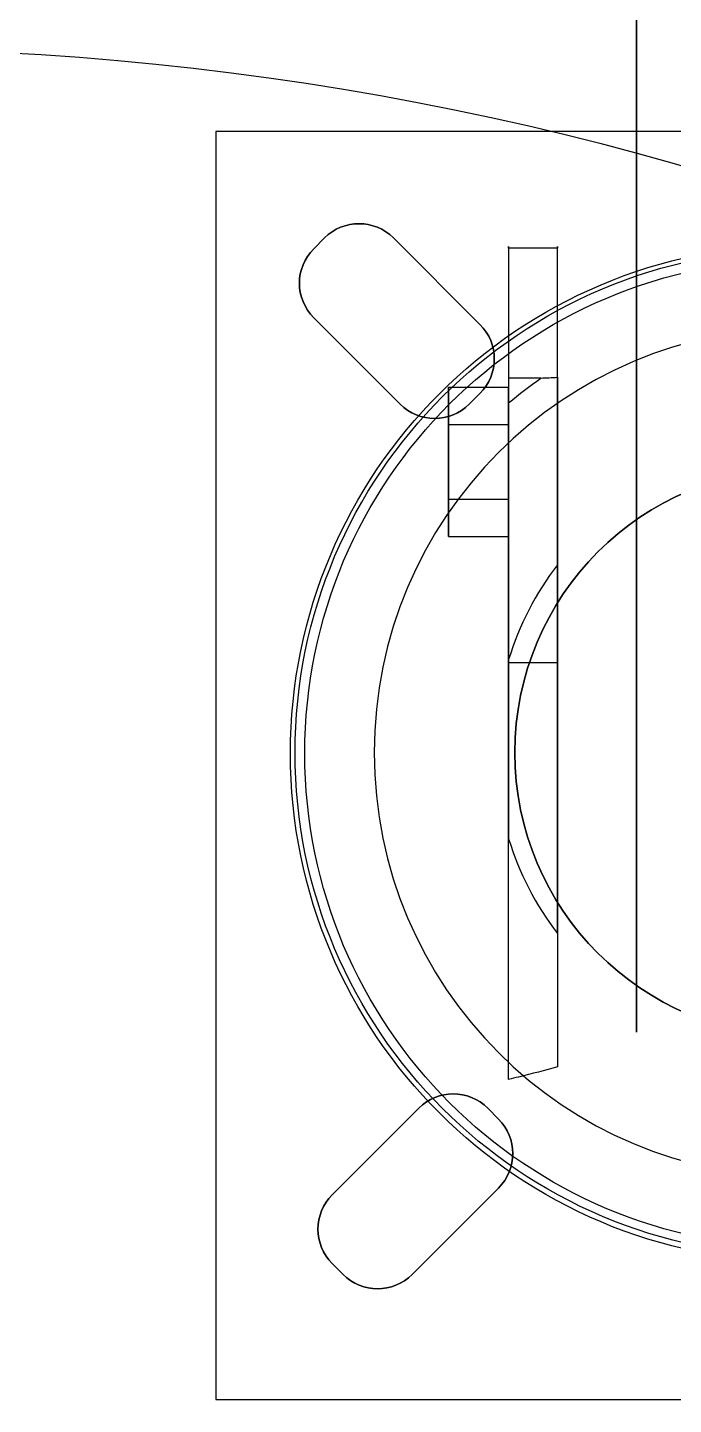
# Model space of a CAD drawing. Header units: millimetres. Extents: x 43168.9 to 43194.6, y -25545.1 to -25543.4.
# Drawn here: x 43170.383825 to 43170.384619, y -25543.917181 to -25543.915488 of the extents above; entities that cross this region are included whole.
import ezdxf

# ---------------------------------------------------------------- set-up
doc = ezdxf.new("R2010")
doc.units = ezdxf.units.MM
doc.header["$LTSCALE"] = 200

msp = doc.modelspace()

# ---------------------------------------------------------------- linework, layer by layer
at = {"extrusion": (1.224606353822377e-16, -1.175177301013156e-30, -1)}
for p, q in [((43170.38547880931, -25543.91561551127, 0.002138780464985519), (43170.38405651481, -25543.91561551127, 0.002138780464985519)), ((43170.38405651481, -25543.91561551127, 0.002138780464985519), (43170.38405651481, -25543.91717525774, 0.002138780464985519)), ((43170.3841900215, -25543.91574655642, 0.002138780464985519), (43170.38417675574, -25543.91575982218, 0.002138780464985519)), ((43170.38438119207, -25543.91585287417, 0.002138780464985519), (43170.38427487431, -25543.91574655642, 0.002138780464985519)), ((43170.38417675574, -25543.91584467499, 0.002138780464985519), (43170.38428307349, -25543.91595099274, 0.002138780464985519)), ((43170.38436792631, -25543.91595099274, 0.002138780464985519), (43170.38438119207, -25543.91593772698, 0.002138780464985519)), ((43170.38434249225, -25543.91597585982, 0.0006586857650597125), (43170.38434249225, -25543.91606769696, 0.0006586857650597125)), ((43170.38434249225, -25543.91597585982, 0.0006586857650597125), (43170.38441647484, -25543.91597585982, 0.0006586857650597125)), ((43170.38441647484, -25543.91597585982, 0.0006586857650597125), (43170.38441647484, -25543.91606769696, 0.0006586857650597125)), ((43170.38434249225, -25543.91606769696, 0.0006586857650597125), (43170.38441647484, -25543.91606769696, 0.0006586857650597125)), ((43170.38430590017, -25543.91681697259, 0.002138780464985519), (43170.38419958241, -25543.91692329034, 0.002138780464985519)), ((43170.38440401874, -25543.91683023834, 0.002138780464985519), (43170.38439075298, -25543.91681697259, 0.002138780464985519)), ((43170.38429770098, -25543.91702140891, 0.002138780464985519), (43170.38440401874, -25543.91691509116, 0.002138780464985519)), ((43170.38419958241, -25543.91700814315, 0.002138780464985519), (43170.38421284817, -25543.91702140891, 0.002138780464985519)), ((43170.38405651481, -25543.91717525774, 0.002138780464985519), (43170.38547880931, -25543.91717525774, 0.002138780464985519))]:
    msp.add_line(p, q, dxfattribs=at)
at = {"extrusion": (9.596367823383098e-15, 1, 0)}
for p, q in [((43170.38547880931, -25543.91561551127, 0.002207867968358133), (43170.38405651481, -25543.91561551127, 0.002207867968358133)), ((43170.38405651481, -25543.91561551127, 0.002138780464985519), (43170.38405651481, -25543.91561551127, 0.002207867968358133)), ((43170.38547880931, -25543.91561551127, 0.002138780464985519), (43170.38405651481, -25543.91561551127, 0.002138780464985519))]:
    msp.add_line(p, q, dxfattribs=at)
at = {"extrusion": (-1, 9.596367823383098e-15, -1.224606353822377e-16)}
for p, q in [((43170.38405651481, -25543.91561551127, 0.002207867968358133), (43170.38405651481, -25543.91717525774, 0.002207867968358133)), ((43170.38405651481, -25543.91561551127, 0.002138780464985519), (43170.38405651481, -25543.91561551127, 0.002207867968358133)), ((43170.38405651481, -25543.91561551127, 0.002138780464985519), (43170.38405651481, -25543.91717525774, 0.002138780464985519)), ((43170.38441645875, -25543.91575913301, 0.0007603833578904045), (43170.38441645875, -25543.91591884979, 0.001966120753969207)), ((43170.38434249225, -25543.91597585982, 0.0008177523622566781), (43170.38434249225, -25543.91592994125, 0.0007382190636581953)), ((43170.38434249225, -25543.91592994125, 0.0007382190636581953), (43170.38434249225, -25543.91597585982, 0.0006586857650597125)), ((43170.38441645875, -25543.91591884979, 0.001966120753969207), (43170.38441645875, -25543.91594944909, 0.001965807178028839)), ((43170.38434249225, -25543.91606769696, 0.0008177523622566781), (43170.38434249225, -25543.91597585982, 0.0008177523622566781)), ((43170.38434249225, -25543.91597585982, 0.0006586857650597125), (43170.38434249225, -25543.91606769696, 0.0006586857650597125)), ((43170.38434249225, -25543.91611361553, 0.0007382190636581953), (43170.38434249225, -25543.91606769696, 0.0008177523622566781)), ((43170.38434249225, -25543.91606769696, 0.0006586857650597125), (43170.38434249225, -25543.91611361553, 0.0007382190636581953)), ((43170.38441645875, -25543.91626513633, 0.001962572072676576), (43170.38441645875, -25543.91648546834, 0.001960314150384599)), ((43170.38441645875, -25543.91678150517, 0.001951216604403166), (43170.38441645875, -25543.91626933939, 0.0007027562012095671)), ((43170.38405651481, -25543.91717525774, 0.002207867968358133), (43170.38405651481, -25543.91717525774, 0.002138780464985519))]:
    msp.add_line(p, q, dxfattribs=at)
for p, q in [((43170.38547880931, -25543.91561551127, 0.002207867968358133), (43170.38405651481, -25543.91561551127, 0.002207867968358133)), ((43170.38405651481, -25543.91561551127, 0.002207867968358133), (43170.38405651481, -25543.91717525774, 0.002207867968358133)), ((43170.38417675574, -25543.91575982218, 0.002207867968358133), (43170.3841900215, -25543.91574655642, 0.002207867968358133)), ((43170.38427487431, -25543.91574655642, 0.002207867968358133), (43170.38438119207, -25543.91585287417, 0.002207867968358133)), ((43170.38428307349, -25543.91595099274, 0.002207867968358133), (43170.38417675574, -25543.91584467499, 0.002207867968358133)), ((43170.38438119207, -25543.91593772698, 0.002207867968358133), (43170.38436792631, -25543.91595099274, 0.002207867968358133)), ((43170.38434249225, -25543.91606769696, 0.0008177523622566781), (43170.38434249225, -25543.91597585982, 0.0008177523622566781)), ((43170.38434249225, -25543.91597585982, 0.0008177523622566781), (43170.38441647484, -25543.91597585982, 0.0008177523622566781)), ((43170.38441647484, -25543.91606769696, 0.0008177523622566781), (43170.38441647484, -25543.91597585982, 0.0008177523622566781)), ((43170.38434249225, -25543.91606769696, 0.0008177523622566781), (43170.38441647484, -25543.91606769696, 0.0008177523622566781)), ((43170.38419958241, -25543.91692329034, 0.002207867968358133), (43170.38430590017, -25543.91681697259, 0.002207867968358133)), ((43170.38439075298, -25543.91681697259, 0.002207867968358133), (43170.38440401874, -25543.91683023834, 0.002207867968358133)), ((43170.38440401874, -25543.91691509116, 0.002207867968358133), (43170.38429770098, -25543.91702140891, 0.002207867968358133)), ((43170.38421284817, -25543.91702140891, 0.002207867968358133), (43170.38419958241, -25543.91700814315, 0.002207867968358133)), ((43170.38405651481, -25543.91717525774, 0.002207867968358133), (43170.38547880931, -25543.91717525774, 0.002207867968358133))]:
    msp.add_line(p, q)
at = {"extrusion": (0.7071067811865408, -0.7071067811865542, 8.659274570719355e-17)}
for p, q in [((43170.38417675574, -25543.91575982218, 0.002207867968358133), (43170.3841900215, -25543.91574655642, 0.002207867968358133)), ((43170.3841900215, -25543.91574655642, 0.002138780464985519), (43170.38417675574, -25543.91575982218, 0.002138780464985519)), ((43170.38417675574, -25543.91575982218, 0.002207867968358133), (43170.38417675574, -25543.91575982218, 0.002138780464985519)), ((43170.3841900215, -25543.91574655642, 0.002207867968358133), (43170.3841900215, -25543.91574655642, 0.002138780464985519)), ((43170.38419958241, -25543.91692329034, 0.002207867968358133), (43170.38430590017, -25543.91681697259, 0.002207867968358133)), ((43170.38430590017, -25543.91681697259, 0.002138780464985519), (43170.38419958241, -25543.91692329034, 0.002138780464985519)), ((43170.38430590017, -25543.91681697259, 0.002207867968358133), (43170.38430590017, -25543.91681697259, 0.002138780464985519)), ((43170.38419958241, -25543.91692329034, 0.002207867968358133), (43170.38419958241, -25543.91692329034, 0.002138780464985519))]:
    msp.add_line(p, q, dxfattribs=at)
at = {"extrusion": (-0.7071067811865542, -0.7071067811865408, -8.659274570719355e-17)}
for p, q in [((43170.38427487431, -25543.91574655642, 0.002207867968358133), (43170.38438119207, -25543.91585287417, 0.002207867968358133)), ((43170.38427487431, -25543.91574655642, 0.002207867968358133), (43170.38427487431, -25543.91574655642, 0.002138780464985519)), ((43170.38438119207, -25543.91585287417, 0.002138780464985519), (43170.38427487431, -25543.91574655642, 0.002138780464985519)), ((43170.38438119207, -25543.91585287417, 0.002207867968358133), (43170.38438119207, -25543.91585287417, 0.002138780464985519)), ((43170.38439075298, -25543.91681697259, 0.002207867968358133), (43170.38440401874, -25543.91683023834, 0.002207867968358133)), ((43170.38439075298, -25543.91681697259, 0.002207867968358133), (43170.38439075298, -25543.91681697259, 0.002138780464985519)), ((43170.38440401874, -25543.91683023834, 0.002138780464985519), (43170.38439075298, -25543.91681697259, 0.002138780464985519)), ((43170.38440401874, -25543.91683023834, 0.002207867968358133), (43170.38440401874, -25543.91683023834, 0.002138780464985519))]:
    msp.add_line(p, q, dxfattribs=at)
at = {"extrusion": (9.497186353124961e-15, 0.9913404405199648, 0.1313169105244342)}
for p, q in [((43170.38447645875, -25543.91575913301, 0.0007603833578904045), (43170.38441645875, -25543.91575913301, 0.0007603833578904045)), ((43170.38441645875, -25543.91575913301, 0.0007603833578904045), (43170.38441645875, -25543.91591884979, 0.001966120753969207)), ((43170.38447645875, -25543.91591797981, 0.001959553072581827), (43170.38447645875, -25543.91575913301, 0.0007603833578904045)), ((43170.38445608798, -25543.91591884979, 0.001966120753969207), (43170.38441645875, -25543.91591884979, 0.001966120753969207))]:
    msp.add_line(p, q, dxfattribs=at)
at = {"extrusion": (1, -9.596367823383098e-15, 1.224606353822377e-16)}
for p, q in [((43170.38447645875, -25543.91591797981, 0.001959553072581827), (43170.38447645875, -25543.91575913301, 0.0007603833578904045)), ((43170.38441647484, -25543.91597585982, 0.0008177523622566781), (43170.38441647484, -25543.91592994125, 0.0007382190636581953)), ((43170.38441647484, -25543.91592994125, 0.0007382190636581953), (43170.38441647484, -25543.91597585982, 0.0006586857650597125)), ((43170.38441647484, -25543.91606769696, 0.0008177523622566781), (43170.38441647484, -25543.91597585982, 0.0008177523622566781)), ((43170.38441647484, -25543.91597585982, 0.0006586857650597125), (43170.38441647484, -25543.91606769696, 0.0006586857650597125)), ((43170.38441647484, -25543.91611361553, 0.0007382190636581953), (43170.38441647484, -25543.91606769696, 0.0008177523622566781)), ((43170.38441647484, -25543.91606769696, 0.0006586857650597125), (43170.38441647484, -25543.91611361553, 0.0007382190636581953)), ((43170.38447645875, -25543.9166020244, 0.001959119705156809), (43170.38447645875, -25543.91614858027, 0.00196376651790437)), ((43170.38447645875, -25543.91626933939, 0.0007027562012095671), (43170.38447645875, -25543.91676590159, 0.001913181170898119))]:
    msp.add_line(p, q, dxfattribs=at)
at = {"extrusion": (0.7071067811865542, 0.7071067811865408, 8.659274570719355e-17)}
for p, q in [((43170.38428307349, -25543.91595099274, 0.002207867968358133), (43170.38417675574, -25543.91584467499, 0.002207867968358133)), ((43170.38417675574, -25543.91584467499, 0.002207867968358133), (43170.38417675574, -25543.91584467499, 0.002138780464985519)), ((43170.38417675574, -25543.91584467499, 0.002138780464985519), (43170.38428307349, -25543.91595099274, 0.002138780464985519)), ((43170.38428307349, -25543.91595099274, 0.002207867968358133), (43170.38428307349, -25543.91595099274, 0.002138780464985519)), ((43170.38421284817, -25543.91702140891, 0.002207867968358133), (43170.38419958241, -25543.91700814315, 0.002207867968358133)), ((43170.38419958241, -25543.91700814315, 0.002207867968358133), (43170.38419958241, -25543.91700814315, 0.002138780464985519)), ((43170.38419958241, -25543.91700814315, 0.002138780464985519), (43170.38421284817, -25543.91702140891, 0.002138780464985519)), ((43170.38421284817, -25543.91702140891, 0.002207867968358133), (43170.38421284817, -25543.91702140891, 0.002138780464985519))]:
    msp.add_line(p, q, dxfattribs=at)
at = {"extrusion": (8.371928636800467e-15, 0.8660254037844396, -0.4999999999999986)}
for p, q in [((43170.38434249225, -25543.91592994125, 0.0007382190636581953), (43170.38434249225, -25543.91597585982, 0.0006586857650597125)), ((43170.38434249225, -25543.91592994125, 0.0007382190636581953), (43170.38441647484, -25543.91592994125, 0.0007382190636581953)), ((43170.38441647484, -25543.91592994125, 0.0007382190636581953), (43170.38441647484, -25543.91597585982, 0.0006586857650597125)), ((43170.38434249225, -25543.91597585982, 0.0006586857650597125), (43170.38441647484, -25543.91597585982, 0.0006586857650597125))]:
    msp.add_line(p, q, dxfattribs=at)
at = {"extrusion": (8.24946800141836e-15, 0.8660254037844528, 0.4999999999999754)}
for p, q in [((43170.38434249225, -25543.91597585982, 0.0008177523622566781), (43170.38434249225, -25543.91592994125, 0.0007382190636581953)), ((43170.38434249225, -25543.91592994125, 0.0007382190636581953), (43170.38441647484, -25543.91592994125, 0.0007382190636581953)), ((43170.38441647484, -25543.91597585982, 0.0008177523622566781), (43170.38441647484, -25543.91592994125, 0.0007382190636581953)), ((43170.38434249225, -25543.91597585982, 0.0008177523622566781), (43170.38441647484, -25543.91597585982, 0.0008177523622566781))]:
    msp.add_line(p, q, dxfattribs=at)
at = {"extrusion": (-2.207908700027631e-16, -0.01024727961611997, 0.9999474952518602)}
for p, q in [((43170.38445608798, -25543.91591884979, 0.001966120753969207), (43170.38441645875, -25543.91591884979, 0.001966120753969207)), ((43170.38441645875, -25543.91591884979, 0.001966120753969207), (43170.38441645875, -25543.91594944909, 0.001965807178028839)), ((43170.38447645875, -25543.9166020244, 0.001959119705156809), (43170.38447645875, -25543.91614858027, 0.00196376651790437)), ((43170.38441645875, -25543.91626513633, 0.001962572072676576), (43170.38441645875, -25543.91648546834, 0.001960314150384599))]:
    msp.add_line(p, q, dxfattribs=at)
at = {"extrusion": (-0.7071067811865408, 0.7071067811865542, -8.659274570719355e-17)}
for p, q in [((43170.38438119207, -25543.91593772698, 0.002207867968358133), (43170.38436792631, -25543.91595099274, 0.002207867968358133)), ((43170.38436792631, -25543.91595099274, 0.002138780464985519), (43170.38438119207, -25543.91593772698, 0.002138780464985519)), ((43170.38438119207, -25543.91593772698, 0.002207867968358133), (43170.38438119207, -25543.91593772698, 0.002138780464985519)), ((43170.38436792631, -25543.91595099274, 0.002207867968358133), (43170.38436792631, -25543.91595099274, 0.002138780464985519)), ((43170.38440401874, -25543.91691509116, 0.002207867968358133), (43170.38429770098, -25543.91702140891, 0.002207867968358133)), ((43170.38429770098, -25543.91702140891, 0.002138780464985519), (43170.38440401874, -25543.91691509116, 0.002138780464985519)), ((43170.38440401874, -25543.91691509116, 0.002207867968358133), (43170.38440401874, -25543.91691509116, 0.002138780464985519)), ((43170.38429770098, -25543.91702140891, 0.002207867968358133), (43170.38429770098, -25543.91702140891, 0.002138780464985519))]:
    msp.add_line(p, q, dxfattribs=at)
at = {"extrusion": (-8.249468001418229e-15, -0.8660254037844396, -0.4999999999999986)}
for p, q in [((43170.38434249225, -25543.91606769696, 0.0006586857650597125), (43170.38434249225, -25543.91611361553, 0.0007382190636581953)), ((43170.38434249225, -25543.91606769696, 0.0006586857650597125), (43170.38441647484, -25543.91606769696, 0.0006586857650597125)), ((43170.38441647484, -25543.91606769696, 0.0006586857650597125), (43170.38441647484, -25543.91611361553, 0.0007382190636581953)), ((43170.38434249225, -25543.91611361553, 0.0007382190636581953), (43170.38441647484, -25543.91611361553, 0.0007382190636581953))]:
    msp.add_line(p, q, dxfattribs=at)
at = {"extrusion": (-8.37192863680034e-15, -0.866025403784426, 0.5000000000000219)}
for p, q in [((43170.38434249225, -25543.91611361553, 0.0007382190636581953), (43170.38434249225, -25543.91606769696, 0.0008177523622566781)), ((43170.38434249225, -25543.91606769696, 0.0008177523622566781), (43170.38441647484, -25543.91606769696, 0.0008177523622566781)), ((43170.38441647484, -25543.91611361553, 0.0007382190636581953), (43170.38441647484, -25543.91606769696, 0.0008177523622566781)), ((43170.38434249225, -25543.91611361553, 0.0007382190636581953), (43170.38441647484, -25543.91611361553, 0.0007382190636581953))]:
    msp.add_line(p, q, dxfattribs=at)
at = {"extrusion": (-8.831837142261356e-15, -0.9251746310078074, -0.3795417001326303)}
for p, q in [((43170.38441645875, -25543.91678150517, 0.001951216604403166), (43170.38441645875, -25543.91626933939, 0.0007027562012095671)), ((43170.38447645875, -25543.91626933939, 0.0007027562012095671), (43170.38441645875, -25543.91626933939, 0.0007027562012095671)), ((43170.38447645875, -25543.91626933939, 0.0007027562012095671), (43170.38447645875, -25543.91676590159, 0.001913181170898119))]:
    msp.add_line(p, q, dxfattribs=at)
at = {"extrusion": (-9.596367823383098e-15, -1, 0)}
for p, q in [((43170.38405651481, -25543.91717525774, 0.002207867968358133), (43170.38547880931, -25543.91717525774, 0.002207867968358133)), ((43170.38405651481, -25543.91717525774, 0.002207867968358133), (43170.38405651481, -25543.91717525774, 0.002138780464985519)), ((43170.38405651481, -25543.91717525774, 0.002138780464985519), (43170.38547880931, -25543.91717525774, 0.002138780464985519))]:
    msp.add_line(p, q, dxfattribs=at)
for centre, radius in [((43170.38361247953, -25543.91923345247, 0.0120556941268622), 0.004566449080721259), ((43170.38361247953, -25543.91923345247, 0.01197933280888286), 0.004566449080721259), ((43170.38361247953, -25543.91923345247, 0.0120556941268622), 0.004566449080721259), ((43170.38361247953, -25543.91923345247, 0.01197933280888286), 0.004235272369038546), ((43170.38361247953, -25543.91923345247, 0.01172479502731119), 0.004005996155783237), ((43170.38361247953, -25543.91923345247, 0.01172479502731119), 0.004005996155783237), ((43170.38361247953, -25543.91923345247, 0.002205082340510182), 0.004005996155783237), ((43170.38361247953, -25543.91923345247, 0.002285392237536607), 0.003936490781277223), ((43170.38361247953, -25543.91923345247, 0.002285392237536607), 0.003936490781277223), ((43170.38361247953, -25543.91923345247, 0.0120556941268622), 0.003936490781277223), ((43170.38360407183, -25543.91921360648), 0.0037), ((43170.38477361557, -25543.91638047795, 0.002134643740729143), 0.0006255573915870372), ((43170.38477301969, -25543.91637954539, 0.002158288652903005), 0.0006191864306905016), ((43170.38477361557, -25543.91638047795, 0.002134643740729143), 0.0006078110779423839), ((43170.38477301969, -25543.91637954539, 0.002094300242856386), 0.0003489896236138122)]:
    msp.add_circle(centre, radius)
at = {"extrusion": (0, 0, -1)}
for centre, radius in [((-43170.38361247953, -25543.91923345247, -0.01197933280888286), 0.004566449080721259), ((-43170.38361247953, -25543.91923345247, -0.01197933280888286), 0.004235272369038546), ((-43170.38361247953, -25543.91923345247, -0.002205082340510182), 0.004005996155783237), ((-43170.38361247953, -25543.91923345247, -0.0120556941268622), 0.003936490781277223)]:
    msp.add_circle(centre, radius, dxfattribs=at)
at = {"extrusion": (-1, 9.596367823383098e-15, -1.224606353822377e-16)}
for centre, radius in [((25543.91602464169, 0.0007588174959823545, -43170.38457370178), 0.0006988257574914537), ((25543.91602464169, 0.0007588174959823545, -43170.38457370178), 0.0004448516632383161), ((25543.91602464169, 0.0007588174959823545, -43170.38457365178), 0.0004132872252272222)]:
    msp.add_circle(centre, radius, dxfattribs=at)
at = {"extrusion": (1, -9.596367823383098e-15, 1.224606353822377e-16)}
for radius in [0.0006933508988648327, 0.0004457441092905043]:
    msp.add_circle((-25543.91602458402, 0.0007593139332526574, 43170.38457373864), radius, dxfattribs=at)
at = {"extrusion": (1.224606353822377e-16, -1.175177301013156e-30, -1)}
for centre, radius in [((-43170.38477301969, -25543.91637954539, -0.002091887176342136), 0.0005219320182339235), ((-43170.38477301969, -25543.91637954539, -0.001968179331185506), 0.0003489896236138122)]:
    msp.add_circle(centre, radius, dxfattribs=at)
for centre, radius, start, end in [((-43170.3842324479, -25543.91578898282, -0.002138780459698846), 5.999999999999888e-05, 45, 135), ((-43170.38421918215, -25543.91580224858, -0.002138780459698846), 5.999999999999888e-05, 315, 45), ((-43170.38433876566, -25543.91589530058, -0.002138780459698846), 6.000000000000289e-05, 135, 225), ((-43170.3843254999, -25543.91590856633, -0.002138780459698846), 6.000000000000289e-05, 225, 315), ((-43170.38434832657, -25543.91685939899, -0.002138780459698846), 5.999999999999888e-05, 45, 135), ((-43170.38436159233, -25543.91687266475, -0.002138780459698846), 5.999999999999888e-05, 135, 225), ((-43170.38424200882, -25543.91696571675, -0.002138780459698846), 6.000000000000289e-05, 315, 45), ((-43170.38425527458, -25543.91697898251, -0.002138780459698846), 6.000000000000289e-05, 225, 315)]:
    msp.add_arc(centre, radius, start, end, dxfattribs=at)
for centre, radius, start, end in [((43170.3842324479, -25543.91578898282, 0.002207867968358133), 5.999999999999888e-05, 45, 135), ((43170.38421918215, -25543.91580224858, 0.002207867968358133), 5.999999999999888e-05, 135, 225), ((43170.38433876566, -25543.91589530058, 0.002207867968358133), 6.000000000000289e-05, 315, 45), ((43170.3843254999, -25543.91590856633, 0.002207867968358133), 6.000000000000289e-05, 225, 315), ((43170.38434832657, -25543.91685939899, 0.002207867968358133), 5.999999999999888e-05, 45, 135), ((43170.38436159233, -25543.91687266475, 0.002207867968358133), 5.999999999999888e-05, 315, 45), ((43170.38424200882, -25543.91696571675, 0.002207867968358133), 6.000000000000289e-05, 135, 225), ((43170.38425527458, -25543.91697898251, 0.002207867968358133), 6.000000000000289e-05, 225, 315)]:
    msp.add_arc(centre, radius, start, end)
at = {"extrusion": (-1, 9.596367823383098e-15, -1.224606353822377e-16)}
msp.add_arc((25543.91601368177, 0.0007266647529700476, -43170.384416459), 0.0002567727149460356, 172.4543018309422, 354.6573506579606, dxfattribs=at)
at = {"extrusion": (1, -9.596367823383098e-15, 1.224606353822377e-16)}
msp.add_arc((-25543.91601368177, 0.0007266647529700476, 43170.384476459), 0.0002567727149460356, 185.3426493420393, 7.545698169057779, dxfattribs=at)
at = {"extrusion": (-2.207908700013403e-16, -0.01024727961611988, 0.9999474952518602)}
for start_param, end_param in [(0.9190914881685194, 1.271629855403618), (1.869962798216661, 2.222501165451762)]:
    msp.add_ellipse((43170.38477361557, -25543.91637530234, 0.001961443111530588), major_axis=(5.698722124148377e-15, 0.000373794056733138, 3.830573341476768e-06), ratio=0.9998516376057651, start_param=start_param, end_param=end_param, dxfattribs=at)
for points in [[(43170.38441645875, -25543.91594944909, 0.001965807178028839), (43170.38442902722, -25543.91593880197, 0.001965916287736229), (43170.38444231889, -25543.91592851871, 0.001966021668675646), (43170.38445608798, -25543.91591884979, 0.001966120753969207)], [(43170.38445608798, -25543.91591884979, 0.001966120753969207), (43170.38446284156, -25543.91591856094, 0.001963940090413436), (43170.38446963363, -25543.91591827048, 0.0019617473602329), (43170.38447645875, -25543.91591797981, 0.001959553072581827)], [(43170.38447645875, -25543.91672177258, 0.001881970835379025), (43170.38447645875, -25543.9167362966, 0.001892808141124229), (43170.38447645875, -25543.91675108521, 0.001903277861633379), (43170.38447645875, -25543.91676590159, 0.001913181170898119)]]:
    msp.add_open_spline(points, degree=3)
for points, knots in [([(43170.38447645875, -25543.91591797981, 0.001959553072581827), (43170.38447645875, -25543.91592399502, 0.001956329458867768), (43170.38447645875, -25543.91592989193, 0.001953078093489961), (43170.38447645875, -25543.91596942457, 0.001930713106706494), (43170.38447645875, -25543.91600507651, 0.001907420117907125), (43170.38447645875, -25543.91603918332, 0.001881970835379025)], [32.76742813353391, 32.76742813353391, 32.76742813353391, 32.76742813353391, 32.8667544858102, 32.8667544858102, 33.44873575183473, 33.44873575183473, 33.44873575183473, 33.44873575183473]), ([(43170.38441645875, -25543.91610258731, 0.001881970835379025), (43170.38441645875, -25543.91608896938, 0.001890244346687095), (43170.38441645875, -25543.91607517422, 0.001898488918590107), (43170.38441645875, -25543.9160307177, 0.00192442735583592), (43170.38441645875, -25543.91599505999, 0.001943985279768953), (43170.38441645875, -25543.91595546925, 0.00196296829052294), (43170.38441645875, -25543.91595246128, 0.001964394797235494), (43170.38441645875, -25543.91594944909, 0.001965807178028839)], [1.454837035072336, 1.454837035072336, 1.454837035072336, 1.454837035072336, 1.67227900541954, 1.67227900541954, 2.226890500594667, 2.226890500594667, 2.272394894476281, 2.272394894476281, 2.272394894476281, 2.272394894476281]), ([(43170.38447645875, -25543.91603918332, 0.001881970835379025), (43170.38447645875, -25543.91604269983, 0.001879346941554849), (43170.38447645875, -25543.91604643571, 0.001876794578236453), (43170.38447645875, -25543.91605686212, 0.001870285152487154), (43170.38447645875, -25543.91606375685, 0.001866649113206415), (43170.38447645875, -25543.91610597149, 0.001847226598089003), (43170.38447645875, -25543.9161454999, 0.001841985703143516), (43170.38447645875, -25543.91618638925, 0.001842075109922504)], [2.777412430806473, 2.777412430806473, 2.777412430806473, 2.777412430806473, 2.839325034064735, 2.839325034064735, 2.945725270088024, 2.945725270088024, 3.536350707425304, 3.536350707425304, 3.536350707425304, 3.536350707425304]), ([(43170.38441645875, -25543.91665836859, 0.001881970835379025), (43170.38441645875, -25543.91665751337, 0.001881451249561314), (43170.38441645875, -25543.91665665312, 0.001880938455243583), (43170.38441645875, -25543.91664568771, 0.001874523593966271), (43170.38441645875, -25543.91663497464, 0.001869612755969325), (43170.38441645875, -25543.91658850866, 0.001851851533498336), (43170.38441645875, -25543.91654688091, 0.001846251232565163), (43170.38441645875, -25543.91648348968, 0.001842789922670599), (43170.38441645875, -25543.91646220779, 0.001842416602610882), (43170.38441645875, -25543.91642045628, 0.001842069280462576), (43170.38441645875, -25543.91639998676, 0.001842084219902472), (43170.38441645875, -25543.91636096914, 0.001842084219902472), (43170.38441645875, -25543.91634049962, 0.001842069280462576), (43170.38441645875, -25543.91629874811, 0.001842416602610882), (43170.38441645875, -25543.91627746622, 0.001842789922670599), (43170.38441645875, -25543.91621407499, 0.00184625123256516), (43170.38441645875, -25543.91617244724, 0.001851851533498336), (43170.38441645875, -25543.91612598126, 0.001869612755969325), (43170.38441645875, -25543.91611526818, 0.001874523593966271), (43170.38441645875, -25543.91610430278, 0.001880938455243583), (43170.38441645875, -25543.91610344253, 0.001881451249561312), (43170.38441645875, -25543.91610258731, 0.001881970835379025)], [2.494793806350416, 2.494793806350416, 2.494793806350416, 2.494793806350416, 2.508566223906483, 2.508566223906483, 2.669474497256725, 2.669474497256725, 3.254738701224783, 3.254738701224783, 3.547370803208812, 3.547370803208812, 3.840002905192841, 3.840002905192841, 4.132635007176869, 4.132635007176869, 4.425267109160899, 4.425267109160899, 5.010531313128956, 5.010531313128956, 5.171439586479199, 5.171439586479199, 5.185212004035265, 5.185212004035265, 5.185212004035265, 5.185212004035265]), ([(43170.38447645875, -25543.91659795327, 0.001957329418082367), (43170.38447645875, -25543.91659211435, 0.001958122102512644), (43170.38447645875, -25543.91658630144, 0.001958551902570545), (43170.38447645875, -25543.9165667798, 0.001959164433824364), (43170.38447645875, -25543.91655137191, 0.001957922304814951), (43170.38447645875, -25543.9165209041, 0.001952852897297416), (43170.38447645875, -25543.91650583756, 0.001949065490464574), (43170.38447645875, -25543.91647668407, 0.001940394318998443), (43170.38447645875, -25543.91645827998, 0.001933816719358461), (43170.38447645875, -25543.91643319866, 0.001924141066031805), (43170.38447645875, -25543.91642246274, 0.00191978569459717), (43170.38447645875, -25543.91640656438, 0.001913603207656004), (43170.38447645875, -25543.91640131311, 0.001911595954183684), (43170.38447645875, -25543.91639091824, 0.001908283406043671), (43170.38447645875, -25543.91638577599, 0.001906973853186057), (43170.38447645875, -25543.91638047795, 0.001906973853186057), (43170.38447645875, -25543.91637517991, 0.001906973853186057), (43170.38447645875, -25543.91637003766, 0.001908283406043671), (43170.38447645875, -25543.91635964279, 0.001911595954183684), (43170.38447645875, -25543.91635439152, 0.001913603207656004), (43170.38447645875, -25543.91633849316, 0.00191978569459717), (43170.38447645875, -25543.91632775724, 0.001924141066031805), (43170.38447645875, -25543.91630267592, 0.001933816719358461), (43170.38447645875, -25543.91628427184, 0.001940394318998443), (43170.38447645875, -25543.91625511834, 0.001949065490464574), (43170.38447645875, -25543.9162400518, 0.001952852897297416), (43170.38447645875, -25543.91620958399, 0.001957922304814951), (43170.38447645875, -25543.9161941761, 0.001959164433824364), (43170.38447645875, -25543.91617465446, 0.001958551902570545), (43170.38447645875, -25543.91616884155, 0.001958122102512644), (43170.38447645875, -25543.91616300263, 0.001957329418082367)], [5.053695225949149, 5.053695225949149, 5.053695225949149, 5.053695225949149, 5.13473061917689, 5.13473061917689, 5.346663889716978, 5.346663889716978, 5.558597160257065, 5.558597160257065, 5.802899510556391, 5.802899510556391, 5.961840813454476, 5.961840813454476, 6.041311464903519, 6.041311464903519, 6.120782116352561, 6.120782116352561, 6.120782116352561, 6.200252767801604, 6.200252767801604, 6.279723419250645, 6.279723419250645, 6.43866472214873, 6.43866472214873, 6.682967072448056, 6.682967072448056, 6.894900342988144, 6.894900342988144, 7.106833613528232, 7.106833613528232, 7.187869006755973, 7.187869006755973, 7.187869006755973, 7.187869006755973]), ([(43170.38447645875, -25543.91618638925, 0.001842075109922504), (43170.38447645875, -25543.91619872255, 0.001842102077363782), (43170.38447645875, -25543.9162118334, 0.001843339615123648), (43170.38447645875, -25543.9162400518, 0.001848034752842352), (43170.38447645875, -25543.91625511834, 0.001851822159675194), (43170.38447645875, -25543.91628427184, 0.001860493331141325), (43170.38447645875, -25543.91630267592, 0.001867070930781307), (43170.38447645875, -25543.91632775724, 0.001876746584107966), (43170.38447645875, -25543.91633849316, 0.001881101955542599), (43170.38447645875, -25543.91635439152, 0.001887284442483764), (43170.38447645875, -25543.91635964279, 0.001889291695956084), (43170.38447645875, -25543.91637003766, 0.001892604244096097), (43170.38447645875, -25543.91637517991, 0.001893913796953711), (43170.38447645875, -25543.91638577599, 0.001893913796953711), (43170.38447645875, -25543.91639091824, 0.001892604244096097), (43170.38447645875, -25543.91640131311, 0.001889291695956084), (43170.38447645875, -25543.91640656438, 0.001887284442483764), (43170.38447645875, -25543.91642246274, 0.001881101955542599), (43170.38447645875, -25543.91643319866, 0.001876746584107966), (43170.38447645875, -25543.91645827998, 0.001867070930781307), (43170.38447645875, -25543.91647668407, 0.001860493331141325), (43170.38447645875, -25543.91650583756, 0.001851822159675194), (43170.38447645875, -25543.9165209041, 0.001848034752842352), (43170.38447645875, -25543.9165491225, 0.001843339615123648), (43170.38447645875, -25543.91656223335, 0.001842102077363782), (43170.38447645875, -25543.91657456665, 0.001842075109922504)], [2.105633246606307, 2.105633246606307, 2.105633246606307, 2.105633246606307, 2.286272831540697, 2.286272831540697, 2.498206102080784, 2.498206102080784, 2.742508452380111, 2.742508452380111, 2.901449755278196, 2.901449755278196, 2.980920406727238, 2.980920406727238, 3.060391058176281, 3.060391058176281, 3.139861709625323, 3.139861709625323, 3.219332361074366, 3.219332361074366, 3.37827366397245, 3.37827366397245, 3.622576014271777, 3.622576014271777, 3.834509284811864, 3.834509284811864, 4.015148869746256, 4.015148869746256, 4.015148869746256, 4.015148869746256]), ([(43170.38441645875, -25543.91629083032, 0.001957329418082367), (43170.38441645875, -25543.91629391898, 0.0019575022673507), (43170.38441645875, -25543.91629701525, 0.001957651466051337), (43170.38441645875, -25543.91632755077, 0.001958928872468246), (43170.38441645875, -25543.91635525426, 0.001958778826640489), (43170.38441645875, -25543.91638047795, 0.001958778826640489), (43170.38441645875, -25543.91640570165, 0.001958778826640489), (43170.38441645875, -25543.91643340513, 0.001958928872468246), (43170.38441645875, -25543.91646394065, 0.001957651466051337), (43170.38441645875, -25543.91646703692, 0.0019575022673507), (43170.38441645875, -25543.91647012559, 0.001957329418082367)], [3.966318996667435, 3.966318996667435, 3.966318996667435, 3.966318996667435, 4.009067844073173, 4.009067844073173, 4.387423266194066, 4.387423266194066, 4.387423266194066, 4.765778688314959, 4.765778688314959, 4.80852753572076, 4.80852753572076, 4.80852753572076, 4.80852753572076]), ([(43170.38447645875, -25543.91657456665, 0.001842075109922504), (43170.38447645875, -25543.916615456, 0.001841985703143516), (43170.38447645875, -25543.91665498441, 0.001847226598089003), (43170.38447645875, -25543.91669719906, 0.001866649113206415), (43170.38447645875, -25543.91670409378, 0.001870285152487154), (43170.38447645875, -25543.91671452019, 0.001876794578236453), (43170.38447645875, -25543.91671825607, 0.001879346941554849), (43170.38447645875, -25543.91672177258, 0.001881970835379025)], [5.395516606465252, 5.395516606465252, 5.395516606465252, 5.395516606465252, 5.986142043802532, 5.986142043802532, 6.092542279825821, 6.092542279825821, 6.154454883084084, 6.154454883084084, 6.154454883084084, 6.154454883084084]), ([(43170.38441645875, -25543.91678150517, 0.001951216604403166), (43170.38441645875, -25543.91675231486, 0.001936521338847999), (43170.38441645875, -25543.91672409956, 0.001920845727266792), (43170.38441645875, -25543.91668578168, 0.001898488918590107), (43170.38441645875, -25543.91667198651, 0.001890244346687095), (43170.38441645875, -25543.91665836859, 0.001881970835379025)], [31.73957692877873, 31.73957692877873, 31.73957692877873, 31.73957692877873, 32.18758181836684, 32.18758181836684, 32.40502378871404, 32.40502378871404, 32.40502378871404, 32.40502378871404]), ([(43170.38447645875, -25543.91676590159, 0.001913181170898119), (43170.38446120055, -25543.91677034596, 0.001924014812463244), (43170.38444519439, -25543.91677459982, 0.001934384051279076), (43170.38442467135, -25543.91677957953, 0.001946522657620898), (43170.38442057635, -25543.91678055068, 0.001948889936246215), (43170.38441645875, -25543.91678150517, 0.001951216604403166)], [11.77126223734976, 11.77126223734976, 11.77126223734976, 11.77126223734976, 12.04004783908639, 12.04004783908639, 12.10648808088068, 12.10648808088068, 12.10648808088068, 12.10648808088068])]:
    msp.add_open_spline(points, degree=3, knots=knots)
for points, weights in [([(43170.38447645875, -25543.91616300263, 0.001957329418082367), (43170.38447645876, -25543.91615587562, 0.001960444670586256), (43170.38447645874, -25543.91614858027, 0.00196376651790437)], [1, 1.00025301507177, 1.00013130910998]), ([(43170.38441645875, -25543.91626513633, 0.001962572072676576), (43170.38441645875, -25543.91627810571, 0.001959622180164462), (43170.38441645875, -25543.91629083032, 0.001957329418082369)], [1.000675544810341, 1.000935496321545, 1]), ([(43170.38441645875, -25543.91647012559, 0.001957329418082369), (43170.38441645875, -25543.91647775519, 0.00195870414529032), (43170.38441645876, -25543.91648546835, 0.001960314150384599)], [1, 1.000560708287048, 1.000691958857749]), ([(43170.38447645875, -25543.9166020244, 0.001959119705156809), (43170.38447645875, -25543.91659998217, 0.00195821626079111), (43170.38447645875, -25543.91659795327, 0.001957329418082367)], [1.00011367248519, 1.000072014697975, 1])]:
    msp.add_rational_spline(points, weights, degree=2)

doc.saveas('drawing.dxf')
